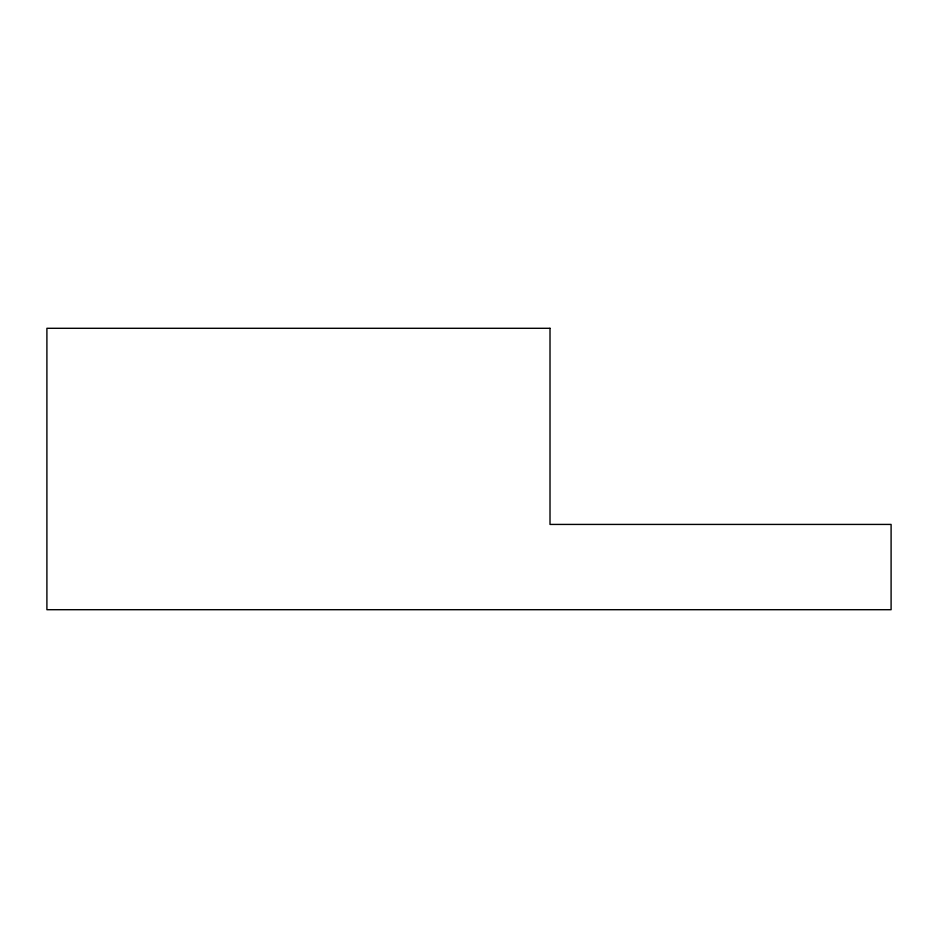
<?xml version="1.0" encoding="UTF-8"?>
<svg xmlns="http://www.w3.org/2000/svg" width="938" height="938" viewBox="0 0 938 938"><rect width="100%" height="100%" fill="white"/><g stroke="black" fill="none" stroke-linecap="round" stroke-linejoin="round"><path stroke-width="1.41" d="M550.008 328.3L46.9 328.3L46.9 609.7L891.1 609.7L891.1 524.424L550.008 524.424L550.008 328.3"/></g></svg>
